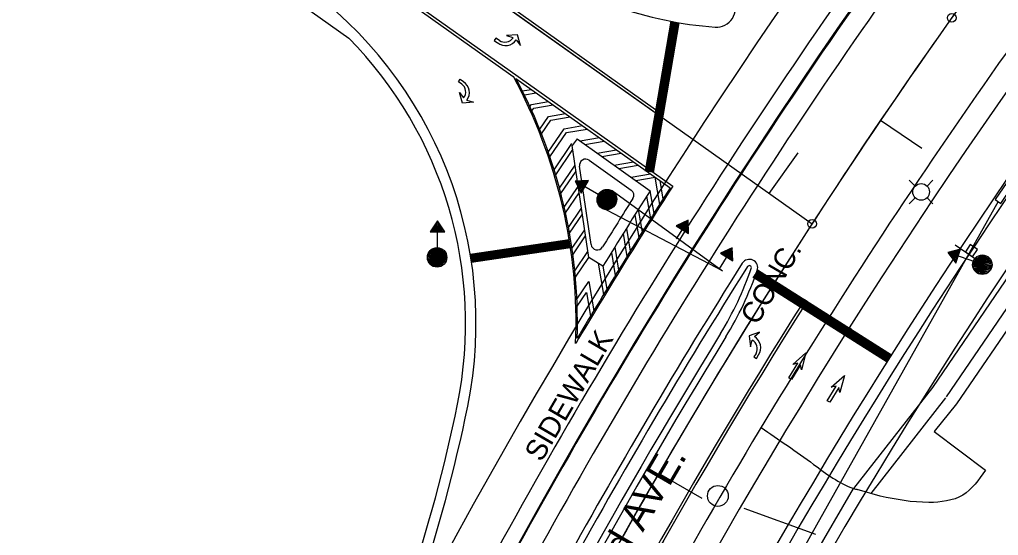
# Model space of a CAD drawing. Extents: x 264955 to 277281, y 268012 to 276549.
# Drawn here: x 274989.6 to 275224.5, y 271541 to 271664.7 of the extents above; entities that cross this region are included whole.
import ezdxf

# ---------------------------------------------------------------- set-up
doc = ezdxf.new("R2010")
doc.units = 0
for name, color, linetype in [('Alignment_EX_50 Centerline', 7, 'Continuous'), ('Alignment_PR_50 Scale Centerline', 7, 'Continuous'), ('Default', 7, 'Continuous'), ('Design_EX_Roadway Notes', 7, 'Continuous'), ('Design_PR_Back of Gutter or Curb line', 7, 'Continuous'), ('Design_PR_EOP', 7, 'Continuous'), ('Design_PR_PMK Skip Dash Yellow', 7, 'Continuous'), ('Design_PR_PMK Symbols', 7, 'Continuous'), ('Drainage_PR', 7, 'Continuous'), ('Drainage_PR_Storm Sewer', 7, 'Continuous'), ('Level 13', 7, 'Continuous'), ('Level 9', 7, 'Continuous'), ('ROW_EX ROW Line', 7, 'Continuous'), ('Topo_Drainage Items', 7, 'Continuous'), ('Topo_EOP', 7, 'Continuous'), ('Topo_Sidewalk', 7, 'Continuous'), ('Topo_Traffic Sign', 7, 'Continuous'), ('Topo_Utilities', 7, 'Continuous'), ('Utilities_EX_Underground Sanitary Sewer', 7, 'Continuous')]:
    doc.layers.add(name, color=color, linetype=linetype)

msp = doc.modelspace()

# ---------------------------------------------------------------- linework, layer by layer
at = {"layer": 'Alignment_EX_50 Centerline'}
msp.add_arc((276381.47, 270836.12), 1432.4, 141.66471, 179.55814, dxfattribs=at)
at = {"layer": 'Alignment_PR_50 Scale Centerline'}
for p, q in [((274942.27, 271784.22), (275179.8, 271615.69)), ((275206.17, 271633.72), (275196.24, 271640.46)), ((275169.54, 271622.97), (275176.49, 271632.75)), ((275153.4, 271549.79), (275143.02, 271555.82))]:
    msp.add_line(p, q, dxfattribs=at)
for centre, start, end in [((276381.52, 270836.2), 141.84159, 145.84161), ((276381.53, 270836.2), 145.8417, 149.84172), ((276381.5, 270836.15), 149.83969, 153.83971)]:
    msp.add_arc(centre, 1432.39, start, end, dxfattribs=at)
at = {"layer": 'Default'}
for centre in [(275213.32, 271665.08), (275179.8, 271615.69)]:
    msp.add_circle(centre, 1.04, dxfattribs=at)
at = {"layer": 'Design_PR_Back of Gutter or Curb line'}
for p, q in [((275054.72, 271670.1), (275068.62, 271660.24)), ((275126.35, 271630.93), (275136.4, 271623.8)), ((275126.78, 271610.71), (275124, 271629.49))]:
    msp.add_line(p, q, dxfattribs=at)
for centre, radius, start, end in [((276381.76, 270836.59), 1396.89, 131.68508, 164.06658), ((274999.17, 271591.81), 97.5, 348.5319, 44.5792), ((275125.48, 271629.71), 1.5, 54.6433, 188.4251), ((275135.54, 271622.57), 1.5, 327.743, 54.6433), ((276381.53, 270836.2), 1471.89, 147.74296, 148.27684), ((275128.26, 271610.93), 1.5, 188.4251, 328.2768), ((276381.53, 270836.2), 1439.89, 147.70781, 154.59776), ((275090.98, 271630.5), 78.5, 328.3887, 341.0554), ((275164.76, 271605.17), 0.5, 341.0554, 147.7078), ((276381.53, 270836.2), 1436.89, 148.38866, 154.30145), ((274744.36, 271643.5), 357.5, 333.7516, 348.5319)]:
    msp.add_arc(centre, radius, start, end, dxfattribs=at)
at = {"layer": 'Design_PR_EOP'}
for p, q in [((275123.41, 271636.08), (275122.25, 271634.45)), ((275123.41, 271636.08), (275140.95, 271623.64)), ((275126.22, 271607.62), (275122.25, 271634.45)), ((275129.63, 271605.53), (275126.22, 271607.62))]:
    msp.add_line(p, q, dxfattribs=at)
for centre, radius, start, end in [((276381.76, 270836.59), 1399.39, 131.68508, 164.12772), ((275163.06, 271752.63), 90, 234.6433, 265.8514), ((274999.17, 271591.81), 100, 348.5319, 54.6433), ((275156.88, 271667.36), 4.5, 265.8514, 29.2233), ((276381.53, 270836.2), 1469.39, 147.59521, 148.42786), ((275164.76, 271605.17), 2, 341.0554, 147.7078), ((276381.53, 270836.2), 1441.39, 147.70781, 154.59698), ((275090.98, 271630.5), 80, 328.3887, 341.0555), ((276381.53, 270836.2), 1435.39, 148.38866, 154.30194), ((274744.36, 271643.5), 360, 333.7516, 348.5319)]:
    msp.add_arc(centre, radius, start, end, dxfattribs=at)
at = {"layer": 'Design_PR_PMK Skip Dash Yellow'}
for centre, radius, start, end in [((276381.53, 270836.2), 1453.39, 131.74288, 154.59698), ((276381.76, 270836.59), 1411.39, 131.68519, 169.61849)]:
    msp.add_arc(centre, radius, start, end, dxfattribs=at)
at = {"layer": 'Design_PR_PMK Symbols'}
for p, q in [((275104.79, 271659.67), (275103.96, 271660.25)), ((275095.76, 271649.19), (275094.93, 271649.78)), ((275166.36, 271584.62), (275165.83, 271583.76))]:
    msp.add_line(p, q, dxfattribs=at)
for points in [[(275108.83, 271659.78), (275109.83, 271658.47), (275109.13, 271661.04), (275106.47, 271660.85), (275108.04, 271660.34)], [(275103.96, 271660.25), (275103.54, 271659.66), (275104.36, 271659.07)], [(275094.93, 271649.78), (275095.35, 271650.37), (275096.18, 271649.79)], [(275096.99, 271645.34), (275098.55, 271644.83), (275095.89, 271644.63), (275095.19, 271647.21), (275096.2, 271645.9)], [(275165.98, 271588.65), (275167.22, 271589.74), (275164.69, 271588.87), (275165.06, 271586.22), (275165.47, 271587.82)], [(275165.83, 271583.76), (275166.45, 271583.38), (275166.98, 271584.24)]]:
    msp.add_lwpolyline(points, dxfattribs=at)
for centre, radius, start, end in [((275106.25, 271661.6), 3.15, 233.2473, 324.6784), ((275106.09, 271661.57), 2.31, 235.727, 327.6441), ((275094.42, 271647.17), 3.15, 324.6082, 56.0393), ((275094.39, 271647.34), 2.31, 321.6425, 53.5596), ((275164.33, 271585.96), 3.15, 327.0603, 58.4914), ((275164.37, 271585.79), 2.31, 329.54, 61.4571)]:
    msp.add_arc(centre, radius, start, end, dxfattribs=at)
at = {"layer": 'Drainage_PR'}
msp.add_lwpolyline([(275225.14, 271620.57), (275227.95, 271624.7), (275226.57, 271625.64), (275223.76, 271621.5)], close=True, dxfattribs=at)
at = {"layer": 'Drainage_PR_Storm Sewer'}
msp.add_line((275224.45, 271621.04), (275109.32, 271415.93), dxfattribs=at)
at = {"layer": 'Level 13'}
for p, q in [((275130.57, 271621.53), (275124.07, 271625.28)), ((275131.83, 271623.69), (275158.28, 271604.4)), ((275158.28, 271604.4), (275129.02, 271619.74)), ((275147.31, 271612.11), (275150.04, 271616.51)), ((275089.92, 271607.66), (275089.92, 271615.16)), ((275157.6, 271604.91), (275160.68, 271609.94)), ((275220.68, 271605.97), (275213.59, 271608.4))]:
    msp.add_line(p, q, dxfattribs=at)
for points in [[(275122.97, 271625.9), (275124.38, 271623.06), (275126.14, 271626.1), (275122.97, 271625.9)], [(275124.59, 271624.9), (275124.52, 271624.79), (275124.3, 271625.11), (275124.91, 271625.11), (275124.54, 271624.48), (275124.06, 271625.25), (275125.07, 271625.22), (275124.46, 271624.16), (275123.76, 271625.43), (275125.34, 271625.43), (275124.43, 271623.87), (275123.49, 271625.6), (275125.56, 271625.67), (275124.35, 271623.51), (275123.2, 271625.76), (275125.86, 271625.9), (275124.43, 271623.33)], [(275131.29, 271623.49), (275130, 271623.51), (275131.6, 271623.32), (275129.37, 271623.3), (275131.81, 271623.11), (275128.98, 271622.96), (275132.03, 271622.93), (275128.73, 271622.7), (275132.21, 271622.77), (275128.52, 271622.44), (275132.38, 271622.51), (275128.43, 271622.14), (275132.51, 271622.27), (275128.41, 271621.83), (275132.56, 271621.98), (275128.36, 271621.56), (275132.69, 271621.68), (275128.29, 271621.24), (275132.69, 271621.36), (275128.35, 271620.88), (275132.65, 271621.01), (275128.48, 271620.73), (275132.61, 271620.7), (275128.54, 271620.45), (275132.54, 271620.39), (275128.7, 271620.12), (275132.26, 271620.06), (275128.91, 271619.83), (275132, 271619.75), (275129.39, 271619.45), (275131.44, 271619.34), (275130.25, 271619.2)], [(275129.78, 271619.59), (275131.07, 271619.54), (275129.48, 271619.77), (275131.71, 271619.72), (275129.28, 271619.98), (275132.11, 271620.05), (275129.07, 271620.17), (275132.37, 271620.3), (275128.89, 271620.33), (275132.58, 271620.56), (275128.72, 271620.6), (275132.68, 271620.85), (275128.6, 271620.84), (275132.71, 271621.17), (275128.56, 271621.14), (275132.77, 271621.44), (275128.44, 271621.44), (275132.85, 271621.74), (275128.45, 271621.76), (275132.8, 271622.11), (275128.5, 271622.11), (275132.67, 271622.27), (275128.55, 271622.42), (275132.63, 271622.54), (275128.63, 271622.72), (275132.48, 271622.88), (275128.91, 271623.05), (275132.27, 271623.17), (275129.18, 271623.35), (275131.8, 271623.58), (275129.76, 271623.74), (275130.95, 271623.85)], [(275089.91, 271616.42), (275088.15, 271613.79), (275091.67, 271613.79), (275089.91, 271616.42)], [(275150.04, 271616.53), (275147.16, 271615.21), (275150.14, 271613.36), (275150.04, 271616.53)], [(275089.85, 271614.53), (275089.72, 271614.53), (275089.89, 271614.88), (275090.19, 271614.35), (275089.47, 271614.36), (275089.89, 271615.16), (275090.37, 271614.27), (275089.15, 271614.27), (275089.9, 271615.51), (275090.69, 271614.14), (275088.88, 271614.15), (275089.91, 271615.83), (275091, 271614.07), (275088.53, 271614.03), (275089.9, 271616.16), (275091.35, 271613.93), (275088.41, 271613.88)], [(275148.99, 271614.95), (275148.88, 271615.01), (275149.21, 271615.22), (275149.19, 271614.62), (275148.57, 271615.01), (275149.35, 271615.46), (275149.29, 271614.45), (275148.26, 271615.1), (275149.55, 271615.76), (275149.49, 271614.18), (275147.97, 271615.14), (275149.73, 271616.02), (275149.72, 271613.95), (275147.61, 271615.22), (275149.89, 271616.3), (275149.95, 271613.65), (275147.43, 271615.16)], [(275091.99, 271608.01), (275091.35, 271609.14), (275091.99, 271607.66), (275090.86, 271609.58), (275091.91, 271607.38), (275090.37, 271609.75), (275091.87, 271607.1), (275090.02, 271609.84), (275091.82, 271606.87), (275089.69, 271609.89), (275091.68, 271606.58), (275089.38, 271609.82), (275091.54, 271606.35), (275089.1, 271609.68), (275091.31, 271606.16), (275088.85, 271609.58), (275091.12, 271605.9), (275088.54, 271609.49), (275090.84, 271605.74), (275088.26, 271609.26), (275090.51, 271605.6), (275088.19, 271609.07), (275090.23, 271605.48), (275087.98, 271608.88), (275089.92, 271605.39), (275087.77, 271608.58), (275089.5, 271605.46), (275087.63, 271608.25), (275089.1, 271605.53), (275087.53, 271607.64), (275088.47, 271605.81), (275087.74, 271606.77)], [(275160.67, 271609.95), (275157.8, 271608.63), (275160.79, 271606.79), (275160.67, 271609.95)], [(275159.63, 271608.37), (275159.52, 271608.43), (275159.85, 271608.65), (275159.83, 271608.04), (275159.22, 271608.43), (275159.99, 271608.89), (275159.93, 271607.88), (275158.9, 271608.51), (275160.19, 271609.18), (275160.14, 271607.6), (275158.61, 271608.55), (275160.36, 271609.44), (275160.37, 271607.38), (275158.24, 271608.64), (275160.52, 271609.73), (275160.6, 271607.07), (275158.06, 271608.57)], [(275212.39, 271608.8), (275214.31, 271606.28), (275215.45, 271609.61), (275212.39, 271608.8)], [(275214.17, 271608.13), (275214.12, 271608.01), (275213.84, 271608.28), (275214.44, 271608.39), (275214.2, 271607.71), (275213.58, 271608.37), (275214.58, 271608.53), (275214.18, 271607.38), (275213.25, 271608.49), (275214.8, 271608.79), (275214.21, 271607.09), (275212.95, 271608.61), (275214.97, 271609.07), (275214.2, 271606.72), (275212.64, 271608.7), (275215.22, 271609.35), (275214.31, 271606.56)], [(275221.02, 271608.04), (275219.75, 271607.8), (275221.35, 271607.93), (275219.17, 271607.48), (275221.59, 271607.77), (275218.85, 271607.07), (275221.84, 271607.63), (275218.65, 271606.77), (275222.05, 271607.51), (275218.5, 271606.47), (275222.27, 271607.29), (275218.47, 271606.16), (275222.45, 271607.08), (275218.51, 271605.85), (275222.55, 271606.8), (275218.52, 271605.58), (275222.73, 271606.54), (275218.51, 271605.26), (275222.8, 271606.22), (275218.64, 271604.92), (275222.82, 271605.86), (275218.79, 271604.79), (275222.84, 271605.56), (275218.9, 271604.53), (275222.83, 271605.24), (275219.12, 271604.23), (275222.63, 271604.86), (275219.38, 271603.99), (275222.44, 271604.51), (275219.93, 271603.7), (275221.97, 271604), (275220.82, 271603.62)]]:
    msp.add_lwpolyline(points, dxfattribs=at)
for centre in [(275130.54, 271621.44), (275130.6, 271621.62), (275089.83, 271607.64), (275220.67, 271605.88)]:
    msp.add_circle(centre, 2.34, dxfattribs=at)
at = {"layer": 'Level 9'}
for p, q in [((274942.27, 271784.22), (275142.13, 271642.41)), ((274942.66, 271784.77), (275142.26, 271643.14)), ((274934.94, 271773.89), (275107, 271651.81)), ((274935.33, 271774.43), (275107.38, 271652.36)), ((275145.88, 271664.26), (275139.72, 271628.35)), ((275146.08, 271664.23), (275139.92, 271628.32)), ((275146.27, 271664.2), (275140.12, 271628.28)), ((275146.47, 271664.16), (275140.31, 271628.25)), ((275146.67, 271664.13), (275140.51, 271628.21)), ((275146.87, 271664.09), (275140.71, 271628.18)), ((275147.06, 271664.06), (275140.91, 271628.15)), ((275147.26, 271664.03), (275141.1, 271628.11)), ((275147.46, 271663.99), (275141.3, 271628.08)), ((275147.65, 271663.96), (275141.5, 271628.05)), ((275147.85, 271663.93), (275141.69, 271628.01)), ((275107, 271651.81), (275108.12, 271651.01)), ((275107.38, 271652.36), (275146.36, 271624.7)), ((275108.74, 271650.58), (275145.73, 271624.33)), ((275110.26, 271647.56), (275112.47, 271647.93)), ((275110.77, 271646.63), (275113.62, 271647.11)), ((275112.46, 271644.34), (275116.54, 271645.04)), ((275112.1, 271643.81), (275112.46, 271644.34)), ((275112.59, 271642.75), (275113.05, 271643.43)), ((275113.05, 271643.43), (275117.7, 271644.22)), ((275114.46, 271638.37), (275116.54, 271641.45)), ((275114.9, 271637.25), (275117.13, 271640.54)), ((275116.54, 271641.45), (275120.62, 271642.14)), ((275117.13, 271640.54), (275121.78, 271641.33)), ((275116.52, 271632.91), (275120.3, 271638.5)), ((275116.92, 271631.72), (275120.89, 271637.59)), ((275120.3, 271638.5), (275124.7, 271639.25)), ((275120.89, 271637.59), (275125.85, 271638.43)), ((275124.13, 271635.57), (275128.78, 271636.36)), ((275125.28, 271634.75), (275129.93, 271635.54)), ((275117.91, 271628.67), (275122.18, 271634.96)), ((275118.29, 271627.44), (275122.39, 271633.5)), ((275128.21, 271632.67), (275132.86, 271633.46)), ((275129.36, 271631.86), (275134.01, 271632.65)), ((275132.29, 271629.78), (275136.93, 271630.57)), ((275119.2, 271624.25), (275122.94, 271629.79)), ((275119.54, 271622.97), (275123.16, 271628.32)), ((275133.44, 271628.96), (275138.09, 271629.75)), ((275136.37, 271626.89), (275141.01, 271627.68)), ((275137.52, 271626.07), (275142.17, 271626.86)), ((275142.11, 271626.85), (275143.21, 271620.35)), ((275143.25, 271626.09), (275144.01, 271621.63)), ((275120.35, 271619.65), (275123.71, 271624.61)), ((275140.91, 271623.58), (275141.83, 271618.18)), ((275120.65, 271618.3), (275123.93, 271623.15)), ((275140.11, 271622.32), (275141.03, 271616.9)), ((275121.35, 271614.83), (275124.47, 271619.44)), ((275138.08, 271619.11), (275139.01, 271613.68)), ((275121.61, 271613.42), (275124.69, 271617.97)), ((275137.28, 271617.84), (275138.21, 271612.4)), ((275122.2, 271609.77), (275125.24, 271614.26)), ((275135.26, 271614.61), (275136.19, 271609.15)), ((275097.8, 271608.44), (275121.54, 271611.95)), ((275097.8, 271608.44), (275121.54, 271611.95)), ((275097.83, 271608.24), (275121.57, 271611.76)), ((275122.41, 271608.29), (275125.46, 271612.8)), ((275134.46, 271613.34), (275135.39, 271607.87)), ((275097.86, 271608.04), (275121.6, 271611.56)), ((275097.89, 271607.84), (275121.63, 271611.36)), ((275097.92, 271607.65), (275121.66, 271611.16)), ((275097.94, 271607.45), (275121.69, 271610.96)), ((275097.97, 271607.25), (275121.72, 271610.77)), ((275098, 271607.05), (275121.74, 271610.57)), ((275098.03, 271606.86), (275121.77, 271610.37)), ((275098.06, 271606.66), (275121.8, 271610.17)), ((275098.09, 271606.46), (275121.83, 271609.98)), ((275132.44, 271610.08), (275133.38, 271604.6)), ((275122.86, 271604.44), (275126.01, 271609.09)), ((275123.01, 271602.87), (275126.22, 271607.62)), ((275131.65, 271608.8), (275132.58, 271603.31)), ((275128.5, 271606.22), (275129.77, 271598.73)), ((275129.63, 271605.53), (275130.57, 271600.03)), ((275166.69, 271604.65), (275198.87, 271584.31)), ((275165.62, 271602.96), (275197.8, 271582.62)), ((275165.73, 271603.13), (275197.91, 271582.79)), ((275165.84, 271603.3), (275198.01, 271582.96)), ((275165.95, 271603.47), (275198.12, 271583.13)), ((275166.05, 271603.64), (275198.23, 271583.3)), ((275166.16, 271603.8), (275198.33, 271583.47)), ((275166.27, 271603.97), (275198.44, 271583.64)), ((275166.37, 271604.14), (275198.55, 271583.8)), ((275166.48, 271604.31), (275198.65, 271583.97)), ((275166.59, 271604.48), (275198.76, 271584.14)), ((275123.37, 271597.62), (275126.24, 271601.86)), ((275126.24, 271601.86), (275127.43, 271594.86)), ((275123.44, 271595.93), (275125.67, 271599.23)), ((275125.67, 271599.23), (275126.63, 271593.55)), ((275178.6, 271597.12), (275178.04, 271597.48)), ((275189.31, 271590.35), (275188.74, 271590.71))]:
    msp.add_line(p, q, dxfattribs=at)
for points in [[(275174.54, 271578.53), (275174.23, 271578.72), (275176.39, 271582.24), (275175.22, 271581.96), (275178.35, 271584.74)], [(275178.35, 271584.74), (275177.29, 271580.69), (275177.01, 271581.86), (275174.85, 271578.34), (275174.54, 271578.53)], [(275183.75, 271573.08), (275183.44, 271573.27), (275185.6, 271576.79), (275184.43, 271576.51), (275187.56, 271579.29)], [(275187.56, 271579.29), (275186.5, 271575.24), (275186.22, 271576.41), (275184.06, 271572.89), (275183.75, 271573.08)]]:
    msp.add_lwpolyline(points, dxfattribs=at)
for centre, radius, start, end in [((274999.17, 271591.81), 124, 357.768, 28.5197), ((274999.17, 271591.81), 124.33, 358.3647, 28.2082), ((276381.53, 270836.2), 1465.39, 147.44668, 149.18001), ((276381.53, 270836.2), 1465.72, 147.47214, 149.12946), ((276381.53, 270836.2), 1424.06, 147.68407, 154.30194), ((276381.53, 270836.2), 1423.39, 147.68407, 154.30194)]:
    msp.add_arc(centre, radius, start, end, dxfattribs=at)
at = {"layer": 'ROW_EX ROW Line'}
for radius, start, end in [(1467.4, 141.38346, 179.56817), (1387.4, 141.63053, 179.54811)]:
    msp.add_arc((276381.47, 270836.12), radius, start, end, dxfattribs=at)
at = {"layer": 'Topo_Drainage Items'}
msp.add_circle((275157.21, 271550.44), 2.5, dxfattribs=at)
at = {"layer": 'Topo_EOP'}
for radius, start, end in [(1448.38, 143.73764, 147.73766), (1416.87, 143.73764, 147.73766), (1448.39, 147.73765, 151.73766), (1416.86, 147.73765, 151.73766)]:
    msp.add_arc((276381.47, 270836.12), radius, start, end, dxfattribs=at)
at = {"layer": 'Topo_Sidewalk'}
for p, q in [((275295.74, 271704.22), (275208.7, 271576.45)), ((275297.86, 271700.25), (275212, 271574.2)), ((275290.57, 271684.21), (275214.48, 271572.51)), ((275208.7, 271576.45), (275189.79, 271552.23)), ((275211.84, 271573.99), (275193.9, 271551.01)), ((275214.48, 271572.51), (275209.1, 271565.89)), ((275209.1, 271565.89), (275221.4, 271556.59)), ((275179.41, 271534.46), (275189.79, 271552.23)), ((275196.17, 271550.34), (275190.65, 271551.96))]:
    msp.add_line(p, q, dxfattribs=at)
for radius, start, end in [(1457.14, 143.73764, 147.73766), (1453.15, 143.73764, 147.73766), (1457.15, 147.73765, 151.73766), (1453.16, 147.73765, 151.73766)]:
    msp.add_arc((276381.47, 270836.12), radius, start, end, dxfattribs=at)
for points in [[(275167.58, 271566.84), (275180.19, 271558), (275189.79, 271552.23), (275190.66, 271551.96)], [(275221.4, 271556.59), (275215.96, 271550.64), (275207.85, 271548.87), (275196.17, 271550.34)]]:
    msp.add_spline(points, degree=3, dxfattribs=at)
at = {"layer": 'Topo_Traffic Sign'}
msp.add_line((275214.14, 271610.65), (275221.03, 271605.96), dxfattribs=at)
msp.add_lwpolyline([(275217.77, 271610.7), (275216.6, 271608.98), (275218.32, 271607.8), (275219.5, 271609.53)], close=True, dxfattribs=at)
at = {"layer": 'Topo_Utilities'}
for p, q in [((275203.15, 271626.17), (275204.57, 271624.75)), ((275207.4, 271624.75), (275208.81, 271626.17)), ((275203.15, 271620.51), (275204.57, 271621.92)), ((275208.81, 271620.51), (275207.4, 271621.92))]:
    msp.add_line(p, q, dxfattribs=at)
msp.add_circle((275205.98, 271623.34), 2, dxfattribs=at)
at = {"layer": 'Utilities_EX_Underground Sanitary Sewer'}
msp.add_lwpolyline([(275163.45, 271547.5), (275180.61, 271541.27)], dxfattribs=at)

# ---------------------------------------------------------------- texts
at = {"layer": 'Design_EX_Roadway Notes'}
for s, height, p in [('CONC.', 5, (275166.65, 271591.15)), ('SIDEWALK', 5, (275114.87, 271558.36)), ('52nd AVE.', 7, (275127.4, 271521.38))]:
    msp.add_text(s, height=height, rotation=59.7377, dxfattribs=at).set_placement(p)

doc.saveas('drawing.dxf')
